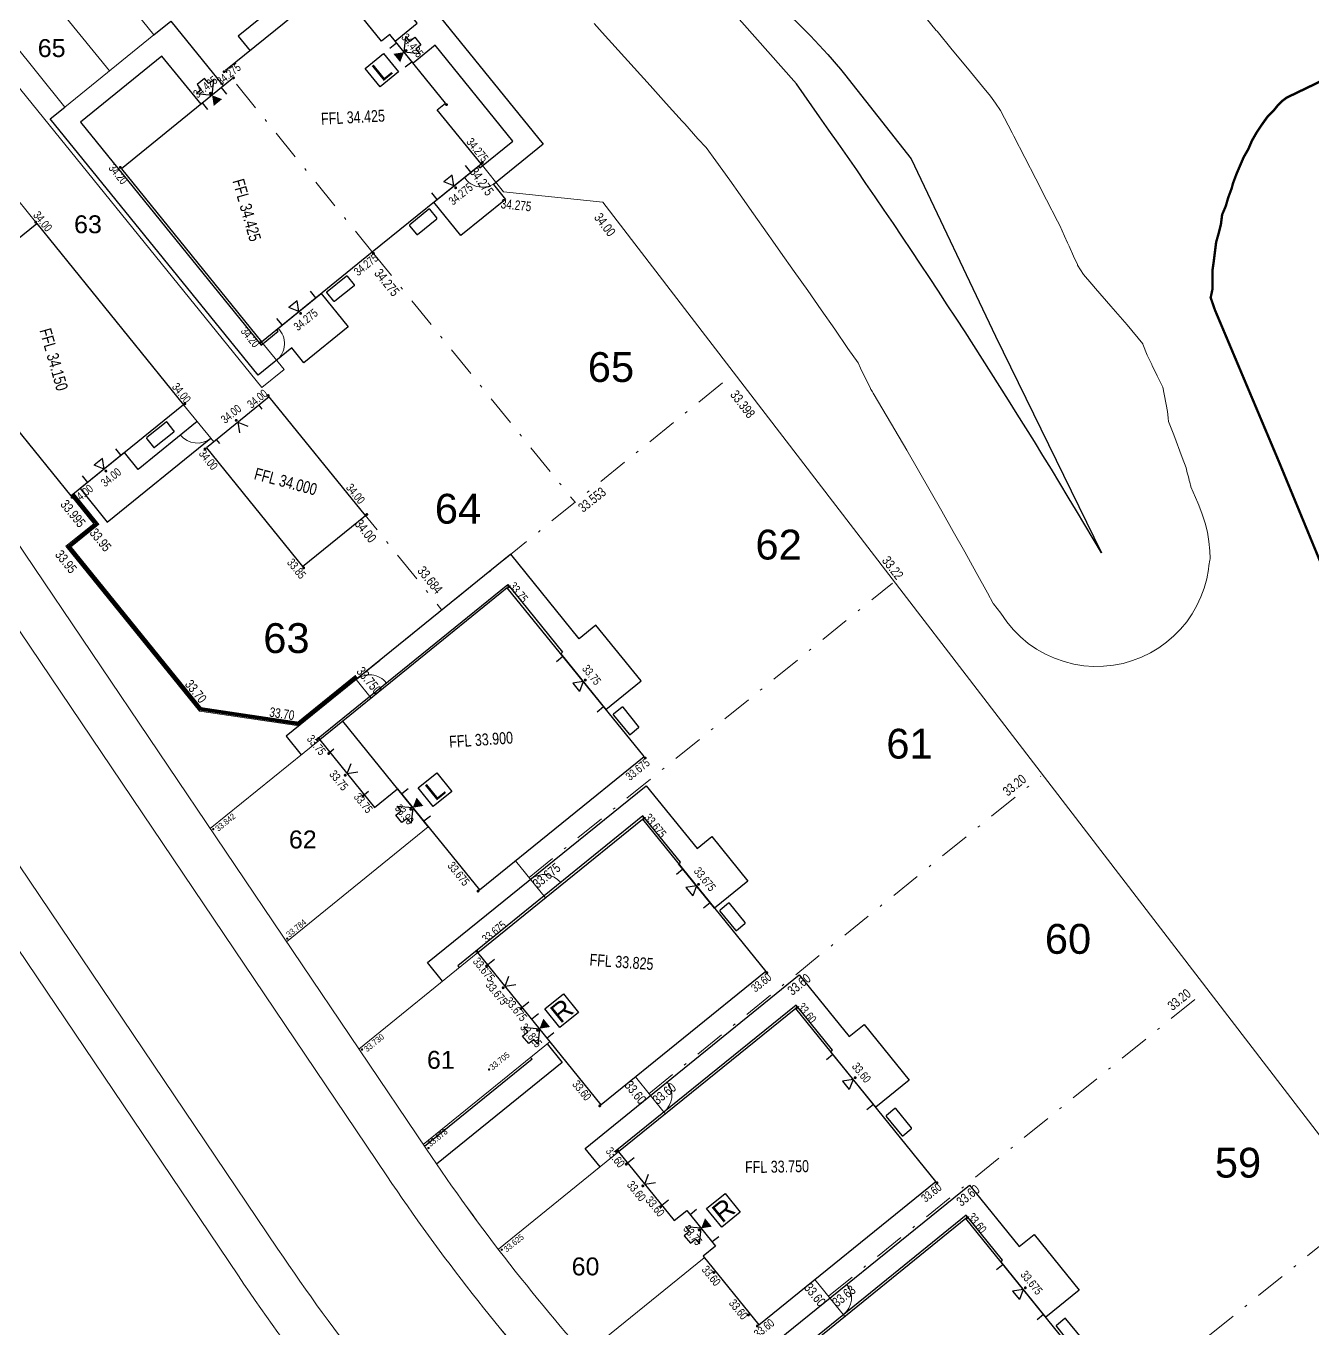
# Model space of a CAD drawing. Header units: metres. Extents: x 337936 to 338610, y 373199 to 374026.
# Drawn here: x 338060.1 to 338114.1, y 373616.4 to 373671 of the extents above; entities that cross this region are included whole.
import ezdxf

# ---------------------------------------------------------------- set-up
doc = ezdxf.new("R2010")
doc.units = ezdxf.units.M
doc.linetypes.add('DASHDOT', pattern=[25.4, 12.7, -6.35, 0, -6.35])
doc.linetypes.add('DASHED', pattern=[0.75, 0.5, -0.25])
for name, color, linetype in [('A-WH_HT-Access-Main', 252, 'Continuous'), ('A-WH_HT-Services-ASHP', 252, 'Continuous'), ('A-WH_HT-Wall-Party Wall Line', 252, 'Continuous'), ('A-WH_HT-Wall-Structure', 252, 'Continuous'), ('DGL-Paths', 252, 'Continuous'), ('EARTHWORKS', 252, 'Continuous'), ('EXTERNAL_WORKS_BACK_OF_FOOTWAY_LEVELS', 7, 'Continuous'), ('HOUSE_EXTERNAL_LEVELS', 7, 'Continuous'), ('HOUSE_SLAB_LEVEL', 7, 'Continuous'), ('PLOT_BOUNDARY_ANNOTATION', 7, 'Continuous')]:
    doc.layers.add(name, color=color, linetype=linetype)
doc.layers.add('A-WH_HT-Wall-Door Openings', color=252, linetype='Continuous', plot=False)
for name, color, linetype, lineweight in [('Basin Adoption Boundary', 252, 'Continuous', 0), ('DGL_BT Gates', 252, 'Continuous', 9), ('DGL_BT Rear Fencing', 252, 'DASHDOT', 9), ('DGL_BT-Screen Fence', 252, 'FENCELINE2', 9), ('DGL_BT-Screen Pier Wall + Panels', 252, 'DASHED', 9), ('DGL_DRIVE', 252, 'Continuous', 9), ('DGL_Footpath', 252, 'Continuous', 9), ('DGL_Plot Parking', 252, 'Continuous', 9), ('DGL_PlotNo', 252, 'Continuous', 9), ('DGL_ROAD_KERBLINE', 252, 'Continuous', 9), ('POND', 252, 'Continuous', 9), ('REM_PM_G01210_Inland_Water_Line', 252, 'Continuous', 9)]:
    doc.layers.add(name, color=color, linetype=linetype, lineweight=lineweight)
doc.layers.add('HOUSE_DOORS', color=3, linetype='Continuous', true_color=0x00ff00)
doc.styles.add('AnnotativeArial', font='arial.ttf', dxfattribs={"height": 2})
doc.styles.add('ESTROAD', font='arial.ttf', dxfattribs={"width": 0.75})
doc.styles.get("Standard").update_dxf_attribs({"font": 'arial.ttf'})
doc.linetypes.add('FENCELINE2', pattern='A,6.35,-2.54,[132,ltypeshp.shx,S=2.54,R=0,X=-2.54,Y=0],-2.54,25.4', length=36.83)

msp = doc.modelspace()

# ---------------------------------------------------------------- hatches: boundary and pattern name
at = {"layer": 'EXTERNAL_WORKS_BACK_OF_FOOTWAY_LEVELS'}
h = msp.add_hatch(color=256, dxfattribs=at)
edge = h.paths.add_edge_path(flags=17)
edge.add_ellipse((338067.975, 373637.354), major_axis=(0.0354, 0.0354), ratio=1, start_angle=45, end_angle=225, ccw=False)
edge.add_ellipse((338067.975, 373637.354), major_axis=(0.0354, 0.0354), ratio=1, start_angle=225, end_angle=405, ccw=False)
h = msp.add_hatch(color=256, dxfattribs=at)
edge = h.paths.add_edge_path(flags=17)
edge.add_ellipse((338071.073, 373632.762), major_axis=(0.0354, 0.0354), ratio=1, start_angle=45, end_angle=225, ccw=False)
edge.add_ellipse((338071.073, 373632.762), major_axis=(0.0354, 0.0354), ratio=1, start_angle=225, end_angle=405, ccw=False)
h = msp.add_hatch(color=256, dxfattribs=at)
edge = h.paths.add_edge_path(flags=17)
edge.add_ellipse((338074.207, 373628.115), major_axis=(0.0354, 0.0354), ratio=1, start_angle=45, end_angle=225, ccw=False)
edge.add_ellipse((338074.207, 373628.115), major_axis=(0.0354, 0.0354), ratio=1, start_angle=225, end_angle=405, ccw=False)
h = msp.add_hatch(color=256, dxfattribs=at)
edge = h.paths.add_edge_path(flags=17)
edge.add_ellipse((338079.531, 373627.278), major_axis=(0.0354, 0.0354), ratio=1, start_angle=45, end_angle=225, ccw=False)
edge.add_ellipse((338079.531, 373627.278), major_axis=(0.0354, 0.0354), ratio=1, start_angle=225, end_angle=405, ccw=False)
h = msp.add_hatch(color=256, dxfattribs=at)
edge = h.paths.add_edge_path(flags=17)
edge.add_ellipse((338076.992, 373623.987), major_axis=(0.0354, 0.0354), ratio=1, start_angle=45, end_angle=225, ccw=False)
edge.add_ellipse((338076.992, 373623.987), major_axis=(0.0354, 0.0354), ratio=1, start_angle=225, end_angle=405, ccw=False)
h = msp.add_hatch(color=256, dxfattribs=at)
edge = h.paths.add_edge_path(flags=17)
edge.add_ellipse((338080.061, 373619.727), major_axis=(0.0354, 0.0354), ratio=1, start_angle=45, end_angle=225, ccw=False)
edge.add_ellipse((338080.061, 373619.727), major_axis=(0.0354, 0.0354), ratio=1, start_angle=225, end_angle=405, ccw=False)
at = {"layer": 'HOUSE_DOORS'}
for points in [[(338075.97, 373669.907), (338075.808, 373669.486), (338075.525, 373669.836)], [(338067.924, 373668.1), (338068.344, 373667.939), (338067.995, 373667.655)], [(338076.333, 373638.25), (338076.495, 373638.67), (338076.778, 373638.321)], [(338081.645, 373628.989), (338081.806, 373629.409), (338082.089, 373629.059)], [(338088.42, 373620.623), (338088.581, 373621.043), (338088.864, 373620.694)]]:
    msp.add_hatch(color=256, dxfattribs=at).paths.add_polyline_path(points, flags=17)
at = {"layer": 'HOUSE_EXTERNAL_LEVELS'}
h = msp.add_hatch(color=256, dxfattribs=at)
edge = h.paths.add_edge_path(flags=17)
edge.add_ellipse((338076.054, 373669.975), major_axis=(0.0448, 0.0448), ratio=1, start_angle=84.0103, end_angle=264.0103, ccw=False)
edge.add_ellipse((338076.054, 373669.975), major_axis=(0.0448, 0.0448), ratio=1, start_angle=264.0103, end_angle=444.0103, ccw=False)
h = msp.add_hatch(color=256, dxfattribs=at)
edge = h.paths.add_edge_path(flags=17)
edge.add_ellipse((338068.428, 373669.088), major_axis=(-0.0448, 0.0448), ratio=1, start_angle=-95.9897, end_angle=84.0103, ccw=False)
edge.add_ellipse((338068.428, 373669.088), major_axis=(-0.0448, 0.0448), ratio=1, start_angle=84.0103, end_angle=264.0103, ccw=False)
h = msp.add_hatch(color=256, dxfattribs=at)
edge = h.paths.add_edge_path(flags=17)
edge.add_ellipse((338068.825, 373668.83), major_axis=(0.0448, 0.0448), ratio=1, start_angle=84.0103, end_angle=264.0103, ccw=False)
edge.add_ellipse((338068.825, 373668.83), major_axis=(0.0448, 0.0448), ratio=1, start_angle=264.0103, end_angle=444.0103, ccw=False)
h = msp.add_hatch(color=256, dxfattribs=at)
edge = h.paths.add_edge_path(flags=17)
edge.add_ellipse((338067.856, 373668.184), major_axis=(-0.0448, 0.0448), ratio=1, start_angle=84.0103, end_angle=264.0103, ccw=False)
edge.add_ellipse((338067.856, 373668.184), major_axis=(-0.0448, 0.0448), ratio=1, start_angle=-95.9897, end_angle=84.0103, ccw=False)
h = msp.add_hatch(color=256, dxfattribs=at)
edge = h.paths.add_edge_path(flags=17)
edge.add_ellipse((338077.749, 373667.71), major_axis=(-0.0448, 0.0448), ratio=1, start_angle=-45, end_angle=135, ccw=False)
edge.add_ellipse((338077.749, 373667.71), major_axis=(-0.0448, 0.0448), ratio=1, start_angle=135, end_angle=315, ccw=False)
h = msp.add_hatch(color=256, dxfattribs=at)
edge = h.paths.add_edge_path(flags=17)
edge.add_ellipse((338064.079, 373665.08), major_axis=(-0.0448, 0.0448), ratio=1, start_angle=84.0103, end_angle=264.0103, ccw=False)
edge.add_ellipse((338064.079, 373665.08), major_axis=(-0.0448, 0.0448), ratio=1, start_angle=-95.9897, end_angle=84.0103, ccw=False)
h = msp.add_hatch(color=256, dxfattribs=at)
edge = h.paths.add_edge_path(flags=17)
edge.add_ellipse((338079.252, 373665.272), major_axis=(-0.0448, 0.0448), ratio=1, start_angle=84.0103, end_angle=264.0103, ccw=False)
edge.add_ellipse((338079.252, 373665.272), major_axis=(-0.0448, 0.0448), ratio=1, start_angle=-95.9897, end_angle=84.0103, ccw=False)
h = msp.add_hatch(color=256, dxfattribs=at)
edge = h.paths.add_edge_path(flags=17)
edge.add_ellipse((338078.131, 373664.224), major_axis=(-0.0448, 0.0448), ratio=1, start_angle=-95.9897, end_angle=84.0103, ccw=False)
edge.add_ellipse((338078.131, 373664.224), major_axis=(-0.0448, 0.0448), ratio=1, start_angle=84.0103, end_angle=264.0103, ccw=False)
h = msp.add_hatch(color=256, dxfattribs=at)
edge = h.paths.add_edge_path(flags=17)
edge.add_ellipse((338060.532, 373662.786), major_axis=(0.0448, 0.0448), ratio=1, start_angle=173.9563, end_angle=353.9563, ccw=False)
edge.add_ellipse((338060.532, 373662.786), major_axis=(0.0448, 0.0448), ratio=1, start_angle=-6.0437, end_angle=173.9563, ccw=False)
h = msp.add_hatch(color=256, dxfattribs=at)
edge = h.paths.add_edge_path(flags=17)
edge.add_ellipse((338074.686, 373661.479), major_axis=(0.0448, 0.0448), ratio=1, start_angle=264.0103, end_angle=444.0103, ccw=False)
edge.add_ellipse((338074.686, 373661.479), major_axis=(0.0448, 0.0448), ratio=1, start_angle=84.0103, end_angle=264.0103, ccw=False)
h = msp.add_hatch(color=256, dxfattribs=at)
edge = h.paths.add_edge_path(flags=17)
edge.add_ellipse((338074.686, 373661.479), major_axis=(-0.0448, 0.0448), ratio=1, start_angle=-95.9897, end_angle=84.0103, ccw=False)
edge.add_ellipse((338074.686, 373661.479), major_axis=(-0.0448, 0.0448), ratio=1, start_angle=84.0103, end_angle=264.0103, ccw=False)
h = msp.add_hatch(color=256, dxfattribs=at)
edge = h.paths.add_edge_path(flags=17)
edge.add_ellipse((338071.635, 373658.962), major_axis=(-0.0448, 0.0448), ratio=1, start_angle=-95.9897, end_angle=84.0103, ccw=False)
edge.add_ellipse((338071.635, 373658.962), major_axis=(-0.0448, 0.0448), ratio=1, start_angle=84.0103, end_angle=264.0103, ccw=False)
h = msp.add_hatch(color=256, dxfattribs=at)
edge = h.paths.add_edge_path(flags=17)
edge.add_ellipse((338069.94, 373657.729), major_axis=(-0.0448, 0.0448), ratio=1, start_angle=84.0103, end_angle=264.0103, ccw=False)
edge.add_ellipse((338069.94, 373657.729), major_axis=(-0.0448, 0.0448), ratio=1, start_angle=-95.9897, end_angle=84.0103, ccw=False)
h = msp.add_hatch(color=256, dxfattribs=at)
edge = h.paths.add_edge_path(flags=17)
edge.add_ellipse((338066.783, 373655.171), major_axis=(0.0448, 0.0448), ratio=1, start_angle=173.9563, end_angle=353.9563, ccw=False)
edge.add_ellipse((338066.783, 373655.171), major_axis=(0.0448, 0.0448), ratio=1, start_angle=-6.0437, end_angle=173.9563, ccw=False)
h = msp.add_hatch(color=256, dxfattribs=at)
edge = h.paths.add_edge_path(flags=17)
edge.add_ellipse((338070.277, 373655.522), major_axis=(0.0448, 0.0448), ratio=1, start_angle=264.0103, end_angle=444.0103, ccw=False)
edge.add_ellipse((338070.277, 373655.522), major_axis=(0.0448, 0.0448), ratio=1, start_angle=84.0103, end_angle=264.0103, ccw=False)
h = msp.add_hatch(color=256, dxfattribs=at)
edge = h.paths.add_edge_path(flags=17)
edge.add_ellipse((338068.936, 373654.481), major_axis=(-0.0448, 0.0448), ratio=1, start_angle=84.0103, end_angle=264.0103, ccw=False)
edge.add_ellipse((338068.936, 373654.481), major_axis=(-0.0448, 0.0448), ratio=1, start_angle=-95.9897, end_angle=84.0103, ccw=False)
h = msp.add_hatch(color=256, dxfattribs=at)
edge = h.paths.add_edge_path(flags=17)
edge.add_ellipse((338067.628, 373653.282), major_axis=(-0.0448, 0.0448), ratio=1, start_angle=-95.9897, end_angle=84.0103, ccw=False)
edge.add_ellipse((338067.628, 373653.282), major_axis=(-0.0448, 0.0448), ratio=1, start_angle=84.0103, end_angle=264.0103, ccw=False)
h = msp.add_hatch(color=256, dxfattribs=at)
edge = h.paths.add_edge_path(flags=17)
edge.add_ellipse((338063.474, 373652.356), major_axis=(0.0448, 0.0448), ratio=1, start_angle=-6.0437, end_angle=173.9563, ccw=False)
edge.add_ellipse((338063.474, 373652.356), major_axis=(0.0448, 0.0448), ratio=1, start_angle=173.9563, end_angle=353.9563, ccw=False)
h = msp.add_hatch(color=256, dxfattribs=at)
edge = h.paths.add_edge_path(flags=17)
edge.add_ellipse((338062.056, 373651.255), major_axis=(-0.0448, 0.0448), ratio=1, start_angle=-6.0437, end_angle=173.9563, ccw=False)
edge.add_ellipse((338062.056, 373651.255), major_axis=(-0.0448, 0.0448), ratio=1, start_angle=173.9563, end_angle=353.9563, ccw=False)
h = msp.add_hatch(color=256, dxfattribs=at)
edge = h.paths.add_edge_path(flags=17)
edge.add_ellipse((338074.41, 373650.537), major_axis=(-0.0448, 0.0448), ratio=1, start_angle=84.0103, end_angle=264.0103, ccw=False)
edge.add_ellipse((338074.41, 373650.537), major_axis=(-0.0448, 0.0448), ratio=1, start_angle=-95.9897, end_angle=84.0103, ccw=False)
h = msp.add_hatch(color=256, dxfattribs=at)
edge = h.paths.add_edge_path(flags=17)
edge.add_ellipse((338071.762, 373648.296), major_axis=(-0.0448, 0.0448), ratio=1, start_angle=-95.9897, end_angle=84.0103, ccw=False)
edge.add_ellipse((338071.762, 373648.296), major_axis=(-0.0448, 0.0448), ratio=1, start_angle=84.0103, end_angle=264.0103, ccw=False)
h = msp.add_hatch(color=256, dxfattribs=at)
edge = h.paths.add_edge_path(flags=17)
edge.add_ellipse((338080.354, 373647.508), major_axis=(0.0448, 0.0448), ratio=1, start_angle=-6, end_angle=174, ccw=False)
edge.add_ellipse((338080.354, 373647.508), major_axis=(0.0448, 0.0448), ratio=1, start_angle=174, end_angle=354, ccw=False)
h = msp.add_hatch(color=256, dxfattribs=at)
edge = h.paths.add_edge_path(flags=17)
edge.add_ellipse((338083.564, 373643.599), major_axis=(-0.0448, 0.0448), ratio=1, start_angle=-6, end_angle=174, ccw=False)
edge.add_ellipse((338083.564, 373643.599), major_axis=(-0.0448, 0.0448), ratio=1, start_angle=174, end_angle=354, ccw=False)
h = msp.add_hatch(color=256, dxfattribs=at)
edge = h.paths.add_edge_path(flags=17)
edge.add_ellipse((338072.39, 373641.153), major_axis=(0.0448, 0.0448), ratio=1, start_angle=174, end_angle=354, ccw=False)
edge.add_ellipse((338072.39, 373641.153), major_axis=(0.0448, 0.0448), ratio=1, start_angle=-6, end_angle=174, ccw=False)
h = msp.add_hatch(color=256, dxfattribs=at)
edge = h.paths.add_edge_path(flags=17)
edge.add_ellipse((338072.809, 373640.52), major_axis=(0.0448, 0.0448), ratio=1, start_angle=174, end_angle=354, ccw=False)
edge.add_ellipse((338072.809, 373640.52), major_axis=(0.0448, 0.0448), ratio=1, start_angle=-6, end_angle=174, ccw=False)
h = msp.add_hatch(color=256, dxfattribs=at)
edge = h.paths.add_edge_path(flags=17)
edge.add_ellipse((338086.072, 373640.331), major_axis=(-0.0448, 0.0448), ratio=1, start_angle=174, end_angle=354, ccw=False)
edge.add_ellipse((338086.072, 373640.331), major_axis=(-0.0448, 0.0448), ratio=1, start_angle=-6, end_angle=174, ccw=False)
h = msp.add_hatch(color=256, dxfattribs=at)
edge = h.paths.add_edge_path(flags=17)
edge.add_ellipse((338073.502, 373639.608), major_axis=(-0.0448, 0.0448), ratio=1, start_angle=174, end_angle=354, ccw=False)
edge.add_ellipse((338073.502, 373639.608), major_axis=(-0.0448, 0.0448), ratio=1, start_angle=-6, end_angle=174, ccw=False)
h = msp.add_hatch(color=256, dxfattribs=at)
edge = h.paths.add_edge_path(flags=17)
edge.add_ellipse((338074.25, 373638.74), major_axis=(0.0448, 0.0448), ratio=1, start_angle=174, end_angle=354, ccw=False)
edge.add_ellipse((338074.25, 373638.74), major_axis=(0.0448, 0.0448), ratio=1, start_angle=-6, end_angle=174, ccw=False)
h = msp.add_hatch(color=256, dxfattribs=at)
edge = h.paths.add_edge_path(flags=17)
edge.add_ellipse((338076.249, 373638.182), major_axis=(-0.0448, 0.0448), ratio=1, start_angle=174, end_angle=354, ccw=False)
edge.add_ellipse((338076.249, 373638.182), major_axis=(-0.0448, 0.0448), ratio=1, start_angle=-6, end_angle=174, ccw=False)
h = msp.add_hatch(color=256, dxfattribs=at)
edge = h.paths.add_edge_path(flags=17)
edge.add_ellipse((338086.02, 373637.81), major_axis=(0.0448, 0.0448), ratio=1, start_angle=-6, end_angle=174, ccw=False)
edge.add_ellipse((338086.02, 373637.81), major_axis=(0.0448, 0.0448), ratio=1, start_angle=174, end_angle=354, ccw=False)
h = msp.add_hatch(color=256, dxfattribs=at)
edge = h.paths.add_edge_path(flags=17)
edge.add_ellipse((338088.31, 373635.038), major_axis=(-0.0448, 0.0448), ratio=1, start_angle=-6, end_angle=174, ccw=False)
edge.add_ellipse((338088.31, 373635.038), major_axis=(-0.0448, 0.0448), ratio=1, start_angle=174, end_angle=354, ccw=False)
h = msp.add_hatch(color=256, dxfattribs=at)
edge = h.paths.add_edge_path(flags=17)
edge.add_ellipse((338079.07, 373634.755), major_axis=(0.0448, 0.0448), ratio=1, start_angle=174, end_angle=354, ccw=False)
edge.add_ellipse((338079.07, 373634.755), major_axis=(0.0448, 0.0448), ratio=1, start_angle=-6, end_angle=174, ccw=False)
h = msp.add_hatch(color=256, dxfattribs=at)
edge = h.paths.add_edge_path(flags=17)
edge.add_ellipse((338079.018, 373632.233), major_axis=(-0.0448, 0.0448), ratio=1, start_angle=-6, end_angle=174, ccw=False)
edge.add_ellipse((338079.018, 373632.233), major_axis=(-0.0448, 0.0448), ratio=1, start_angle=174, end_angle=354, ccw=False)
h = msp.add_hatch(color=256, dxfattribs=at)
edge = h.paths.add_edge_path(flags=17)
edge.add_ellipse((338079.425, 373631.613), major_axis=(0.0448, 0.0448), ratio=1, start_angle=174, end_angle=354, ccw=False)
edge.add_ellipse((338079.425, 373631.613), major_axis=(0.0448, 0.0448), ratio=1, start_angle=-6, end_angle=174, ccw=False)
h = msp.add_hatch(color=256, dxfattribs=at)
edge = h.paths.add_edge_path(flags=17)
edge.add_ellipse((338091.171, 373631.332), major_axis=(-0.0448, 0.0448), ratio=1, start_angle=174, end_angle=354, ccw=False)
edge.add_ellipse((338091.171, 373631.332), major_axis=(-0.0448, 0.0448), ratio=1, start_angle=-6, end_angle=174, ccw=False)
h = msp.add_hatch(color=256, dxfattribs=at)
edge = h.paths.add_edge_path(flags=17)
edge.add_ellipse((338080.119, 373630.702), major_axis=(-0.0448, 0.0448), ratio=1, start_angle=174, end_angle=354, ccw=False)
edge.add_ellipse((338080.119, 373630.702), major_axis=(-0.0448, 0.0448), ratio=1, start_angle=-6, end_angle=174, ccw=False)
h = msp.add_hatch(color=256, dxfattribs=at)
edge = h.paths.add_edge_path(flags=17)
edge.add_ellipse((338080.866, 373629.834), major_axis=(0.0448, 0.0448), ratio=1, start_angle=174, end_angle=354, ccw=False)
edge.add_ellipse((338080.866, 373629.834), major_axis=(0.0448, 0.0448), ratio=1, start_angle=-6, end_angle=174, ccw=False)
h = msp.add_hatch(color=256, dxfattribs=at)
edge = h.paths.add_edge_path(flags=17)
edge.add_ellipse((338092.441, 373629.881), major_axis=(0.0448, 0.0448), ratio=1, start_angle=-6, end_angle=174, ccw=False)
edge.add_ellipse((338092.441, 373629.881), major_axis=(0.0448, 0.0448), ratio=1, start_angle=174, end_angle=354, ccw=False)
h = msp.add_hatch(color=256, dxfattribs=at)
edge = h.paths.add_edge_path(flags=17)
edge.add_ellipse((338081.561, 373628.921), major_axis=(-0.0448, 0.0448), ratio=1, start_angle=174, end_angle=354, ccw=False)
edge.add_ellipse((338081.561, 373628.921), major_axis=(-0.0448, 0.0448), ratio=1, start_angle=-6, end_angle=174, ccw=False)
h = msp.add_hatch(color=256, dxfattribs=at)
edge = h.paths.add_edge_path(flags=17)
edge.add_ellipse((338094.872, 373626.934), major_axis=(-0.0448, 0.0448), ratio=1, start_angle=-6, end_angle=174, ccw=False)
edge.add_ellipse((338094.872, 373626.934), major_axis=(-0.0448, 0.0448), ratio=1, start_angle=174, end_angle=354, ccw=False)
h = msp.add_hatch(color=256, dxfattribs=at)
edge = h.paths.add_edge_path(flags=17)
edge.add_ellipse((338084.169, 373625.756), major_axis=(0.0448, 0.0448), ratio=1, start_angle=174, end_angle=354, ccw=False)
edge.add_ellipse((338084.169, 373625.756), major_axis=(0.0448, 0.0448), ratio=1, start_angle=-6, end_angle=174, ccw=False)
h = msp.add_hatch(color=256, dxfattribs=at)
edge = h.paths.add_edge_path(flags=17)
edge.add_ellipse((338084.914, 373623.88), major_axis=(0.0448, 0.0448), ratio=1, start_angle=174, end_angle=354, ccw=False)
edge.add_ellipse((338084.914, 373623.88), major_axis=(0.0448, 0.0448), ratio=1, start_angle=-6, end_angle=174, ccw=False)
h = msp.add_hatch(color=256, dxfattribs=at)
edge = h.paths.add_edge_path(flags=17)
edge.add_ellipse((338085.28, 373623.312), major_axis=(0.0448, 0.0448), ratio=1, start_angle=174, end_angle=354, ccw=False)
edge.add_ellipse((338085.28, 373623.312), major_axis=(0.0448, 0.0448), ratio=1, start_angle=-6, end_angle=174, ccw=False)
h = msp.add_hatch(color=256, dxfattribs=at)
edge = h.paths.add_edge_path(flags=17)
edge.add_ellipse((338085.973, 373622.4), major_axis=(-0.0448, 0.0448), ratio=1, start_angle=174, end_angle=354, ccw=False)
edge.add_ellipse((338085.973, 373622.4), major_axis=(-0.0448, 0.0448), ratio=1, start_angle=-6, end_angle=174, ccw=False)
h = msp.add_hatch(color=256, dxfattribs=at)
edge = h.paths.add_edge_path(flags=17)
edge.add_ellipse((338098.3, 373622.529), major_axis=(-0.0448, 0.0448), ratio=1, start_angle=174, end_angle=354, ccw=False)
edge.add_ellipse((338098.3, 373622.529), major_axis=(-0.0448, 0.0448), ratio=1, start_angle=-6, end_angle=174, ccw=False)
h = msp.add_hatch(color=256, dxfattribs=at)
edge = h.paths.add_edge_path(flags=17)
edge.add_ellipse((338086.721, 373621.532), major_axis=(0.0448, 0.0448), ratio=1, start_angle=174, end_angle=354, ccw=False)
edge.add_ellipse((338086.721, 373621.532), major_axis=(0.0448, 0.0448), ratio=1, start_angle=-6, end_angle=174, ccw=False)
h = msp.add_hatch(color=256, dxfattribs=at)
edge = h.paths.add_edge_path(flags=17)
edge.add_ellipse((338099.57, 373621.078), major_axis=(0.0448, 0.0448), ratio=1, start_angle=-6, end_angle=174, ccw=False)
edge.add_ellipse((338099.57, 373621.078), major_axis=(0.0448, 0.0448), ratio=1, start_angle=174, end_angle=354, ccw=False)
h = msp.add_hatch(color=256, dxfattribs=at)
edge = h.paths.add_edge_path(flags=17)
edge.add_ellipse((338088.336, 373620.555), major_axis=(-0.0448, 0.0448), ratio=1, start_angle=174, end_angle=354, ccw=False)
edge.add_ellipse((338088.336, 373620.555), major_axis=(-0.0448, 0.0448), ratio=1, start_angle=-6, end_angle=174, ccw=False)
h = msp.add_hatch(color=256, dxfattribs=at)
edge = h.paths.add_edge_path(flags=17)
edge.add_ellipse((338088.955, 373618.773), major_axis=(0.0448, 0.0448), ratio=1, start_angle=174, end_angle=354, ccw=False)
edge.add_ellipse((338088.955, 373618.773), major_axis=(0.0448, 0.0448), ratio=1, start_angle=-6, end_angle=174, ccw=False)
h = msp.add_hatch(color=256, dxfattribs=at)
edge = h.paths.add_edge_path(flags=17)
edge.add_ellipse((338102.001, 373618.131), major_axis=(-0.0448, 0.0448), ratio=1, start_angle=-6, end_angle=174, ccw=False)
edge.add_ellipse((338102.001, 373618.131), major_axis=(-0.0448, 0.0448), ratio=1, start_angle=174, end_angle=354, ccw=False)
h = msp.add_hatch(color=256, dxfattribs=at)
edge = h.paths.add_edge_path(flags=17)
edge.add_ellipse((338090.397, 373616.993), major_axis=(0.0448, 0.0448), ratio=1, start_angle=174, end_angle=354, ccw=False)
edge.add_ellipse((338090.397, 373616.993), major_axis=(0.0448, 0.0448), ratio=1, start_angle=-6, end_angle=174, ccw=False)
h = msp.add_hatch(color=256, dxfattribs=at)
edge = h.paths.add_edge_path(flags=17)
edge.add_ellipse((338090.773, 373616.528), major_axis=(-0.0448, 0.0448), ratio=1, start_angle=174, end_angle=354, ccw=False)
edge.add_ellipse((338090.773, 373616.528), major_axis=(-0.0448, 0.0448), ratio=1, start_angle=-6, end_angle=174, ccw=False)

# ---------------------------------------------------------------- linework, layer by layer
at = {"layer": 'A-WH_HT-Access-Main'}
for points in [[(338075.97, 373669.906), (338076.038, 373670.56), (338076.202, 373670.358), (338076.42, 373670.534), (338076.678, 373670.216), (338076.46, 373670.04), (338076.624, 373669.838), (338075.97, 373669.906)], [(338067.924, 373668.1), (338067.993, 373668.754), (338067.791, 373668.59), (338067.614, 373668.808), (338067.296, 373668.55), (338067.472, 373668.332), (338067.27, 373668.169), (338067.924, 373668.1)], [(338076.333, 373638.25), (338076.265, 373637.596), (338076.101, 373637.799), (338075.883, 373637.622), (338075.626, 373637.941), (338075.843, 373638.117), (338075.679, 373638.319), (338076.333, 373638.25)], [(338081.645, 373628.989), (338081.576, 373628.335), (338081.412, 373628.537), (338081.195, 373628.361), (338080.937, 373628.679), (338081.155, 373628.856), (338080.991, 373629.058), (338081.645, 373628.989)]]:
    msp.add_lwpolyline(points, dxfattribs=at)
at = {"layer": 'A-WH_HT-Access-Main', "elevation": 0}
msp.add_lwpolyline([(338088.42, 373620.623), (338087.766, 373620.692), (338087.929, 373620.489), (338087.712, 373620.313), (338087.969, 373619.995), (338088.187, 373620.171), (338088.351, 373619.969), (338088.42, 373620.623)], dxfattribs=at)
at = {"layer": 'A-WH_HT-Services-ASHP', "elevation": 0}
for points in [[(338077.052, 373663.323, 0.414214), (338077.01, 373663.328), (338076.206, 373662.676, 0.414214), (338076.202, 373662.634), (338076.49, 373662.278, 0.414214), (338076.532, 373662.274), (338077.336, 373662.925, 0.414214), (338077.341, 373662.967)], [(338096.179, 373625.354, 0.414214), (338096.175, 373625.312), (338096.826, 373624.508, 0.414214), (338096.869, 373624.503), (338097.224, 373624.791, 0.414214), (338097.229, 373624.834), (338096.578, 373625.638, 0.414214), (338096.535, 373625.642)], [(338103.308, 373616.551, 0.414214), (338103.304, 373616.509), (338103.955, 373615.705, 0.414214), (338103.997, 373615.7), (338104.353, 373615.988, 0.414214), (338104.358, 373616.031), (338103.706, 373616.835, 0.414214), (338103.664, 373616.839)]]:
    msp.add_lwpolyline(points, format="xyb", close=True, dxfattribs=at)
at = {"layer": 'A-WH_HT-Services-ASHP'}
for points in [[(338072.74, 373659.83, -0.414214), (338072.744, 373659.872), (338073.549, 373660.523, -0.414214), (338073.591, 373660.519), (338073.879, 373660.163, -0.414214), (338073.875, 373660.121), (338073.07, 373659.469, -0.414214), (338073.028, 373659.474)], [(338066.038, 373654.401, 0.414214), (338065.996, 373654.405), (338065.192, 373653.754, 0.414214), (338065.187, 373653.711), (338065.475, 373653.356, 0.414214), (338065.518, 373653.351), (338066.322, 373654.003, 0.414214), (338066.326, 373654.045)], [(338084.749, 373642.171, 0.414214), (338084.744, 373642.129), (338085.396, 373641.325, 0.414214), (338085.438, 373641.32), (338085.794, 373641.609, 0.414214), (338085.798, 373641.651), (338085.147, 373642.455, 0.414214), (338085.105, 373642.46)], [(338089.211, 373633.96, 0.414214), (338089.207, 373633.917), (338089.858, 373633.113, 0.414214), (338089.9, 373633.109), (338090.256, 373633.397, 0.414214), (338090.26, 373633.439), (338089.609, 373634.243, 0.414214), (338089.567, 373634.248)]]:
    msp.add_lwpolyline(points, format="xyb", close=True, dxfattribs=at)
at = {"layer": 'A-WH_HT-Wall-Door Openings', "linetype": 'ByBlock'}
for p, q in [((338075.374, 373670.082), (338075.648, 373670.304)), ((338076.018, 373669.287), (338076.292, 373669.509)), ((338068.543, 373668.148), (338068.321, 373668.422)), ((338067.749, 373667.504), (338067.527, 373667.778)), ((338078.766, 373664.878), (338078.544, 373665.152)), ((338077.359, 373663.739), (338077.137, 373664.013)), ((338072.27, 373659.616), (338072.048, 373659.89)), ((338070.863, 373658.477), (338070.641, 373658.751)), ((338064.119, 373653.013), (338063.897, 373653.287)), ((338062.712, 373651.874), (338062.49, 373652.148)), ((338082.627, 373644.584), (338082.354, 373644.362)), ((338084.333, 373642.478), (338084.059, 373642.256)), ((338073.033, 373640.701), (338072.866, 373640.566)), ((338074.474, 373638.922), (338074.307, 373638.787)), ((338076.144, 373639.044), (338075.87, 373638.823)), ((338077.071, 373637.9), (338076.797, 373637.678)), ((338087.656, 373635.673), (338087.382, 373635.451)), ((338088.795, 373634.266), (338088.521, 373634.044)), ((338079.756, 373631.881), (338079.482, 373631.66)), ((338081.197, 373630.102), (338080.923, 373629.88)), ((338081.597, 373629.608), (338081.323, 373629.386)), ((338082.241, 373628.814), (338081.967, 373628.592)), ((338093.942, 373627.911), (338093.668, 373627.689)), ((338095.641, 373625.813), (338095.367, 373625.591)), ((338085.611, 373623.579), (338085.337, 373623.357)), ((338087.052, 373621.8), (338086.778, 373621.578)), ((338088.23, 373621.417), (338087.956, 373621.195)), ((338089.157, 373620.272), (338088.883, 373620.051)), ((338101.07, 373619.108), (338100.797, 373618.886)), ((338102.77, 373617.009), (338102.496, 373616.788))]:
    msp.add_line(p, q, dxfattribs=at)
at = {"layer": 'A-WH_HT-Wall-Party Wall Line', "linetype": 'DASHDOT', "lineweight": 15, "ltscale": 0.1}
for points in [[(338074.734, 373661.419), (338068.39, 373669.25)], [(338074.734, 373661.419), (338068.674, 373668.9)]]:
    msp.add_lwpolyline(points, dxfattribs=at)
at = {"layer": 'A-WH_HT-Wall-Structure', "lineweight": -3}
for p, q in [((338071.355, 373672.472), (338069.021, 373670.582)), ((338069.021, 373670.582), (338069.517, 373669.97))]:
    msp.add_line(p, q, dxfattribs=at)
at = {"layer": 'A-WH_HT-Wall-Structure'}
for p, q in [((338070.029, 373654.951), (338069.894, 373655.118)), ((338068.25, 373653.509), (338068.115, 373653.676))]:
    msp.add_line(p, q, dxfattribs=at)
at = {"layer": 'A-WH_HT-Wall-Structure', "lineweight": -3}
for points in [[(338074.64, 373661.536), (338079.195, 373665.226), (338077.36, 373667.492), (338077.702, 373667.768), (338075.371, 373670.645), (338075.029, 373670.368), (338073.04, 373672.824), (338068.485, 373669.134)], [(338068.768, 373668.784), (338064.126, 373665.023), (338069.997, 373657.775), (338074.64, 373661.536)]]:
    msp.add_lwpolyline(points, dxfattribs=at)
for points in [[(338062.021, 373651.313), (338055.866, 373658.911), (338060.578, 373662.729), (338066.733, 373655.131)], [(338084.226, 373625.802), (338079.064, 373632.176), (338085.963, 373637.763), (338091.125, 373631.389)]]:
    msp.add_lwpolyline(points, close=True, dxfattribs=at)
at = {"layer": 'A-WH_HT-Wall-Structure'}
for points in [[(338071.715, 373648.353), (338074.353, 373650.49), (338070.323, 373655.465), (338067.685, 373653.328)], [(338072.437, 373641.096), (338074.736, 373638.256), (338075.698, 373639.035), (338079.127, 373634.801), (338086.026, 373640.388), (338080.297, 373647.462)]]:
    msp.add_lwpolyline(points, close=True, dxfattribs=at)
msp.add_lwpolyline([(338077.002, 373637.424), (338073.398, 373641.875)], dxfattribs=at)
at = {"layer": 'A-WH_HT-Wall-Structure', "lineweight": -3, "elevation": 0}
for points in [[(338088.5, 373619.451), (338090.83, 373616.574), (338098.254, 373622.585), (338092.384, 373629.835), (338084.96, 373623.823), (338087.29, 373620.945), (338087.815, 373621.37), (338089.025, 373619.876)], [(338095.629, 373610.648), (338097.959, 373607.77), (338105.383, 373613.782), (338099.513, 373621.032), (338092.089, 373615.02), (338094.419, 373612.142), (338094.943, 373612.567), (338096.153, 373611.073)]]:
    msp.add_lwpolyline(points, close=True, dxfattribs=at)
at = {"layer": 'Basin Adoption Boundary', "flags": 128}
msp.add_lwpolyline([(338097.669, 373671.555), (338098.271, 373670.819), (338098.303, 373670.781), (338098.939, 373670.009), (338099.575, 373669.237), (338100.211, 373668.466), (338100.537, 373668.07), (338100.76, 373667.776), (338100.959, 373667.463), (338101.45, 373666.527), (338101.524, 373666.384), (338101.981, 373665.494), (338102.438, 373664.604), (338102.895, 373663.714), (338103.352, 373662.824), (338103.443, 373662.647), (338103.646, 373662.199), (338103.774, 373661.917), (338103.839, 373661.772), (338104.023, 373661.366), (338104.187, 373661.01), (338104.188, 373661.006), (338104.191, 373660.997), (338104.195, 373660.987), (338104.436, 373660.585), (338104.783, 373660.182), (338104.938, 373660.002), (338105.586, 373659.259), (338106.267, 373658.478), (338106.921, 373657.685), (338106.932, 373657.668), (338107.105, 373657.213), (338107.3, 373656.814), (338107.322, 373656.768), (338107.414, 373656.579), (338107.531, 373656.339), (338107.68, 373656.034), (338107.761, 373655.869), (338107.962, 373654.854), (338107.978, 373654.724), (338107.995, 373654.568), (338108.009, 373654.431), (338108.22, 373653.867), (338108.572, 373652.926), (338108.736, 373652.487), (338108.791, 373652.282), (338108.824, 373652.16), (338108.852, 373652.054), (338108.875, 373651.962), (338108.875, 373651.962), (338108.895, 373651.885), (338108.91, 373651.821), (338108.923, 373651.769), (338108.932, 373651.728), (338108.938, 373651.698), (338109.231, 373651.022), (338109.274, 373650.922), (338109.419, 373650.554), (338109.538, 373650.178), (338109.631, 373649.795), (338109.698, 373649.406), (338109.738, 373649.012), (338109.749, 373648.688), (338109.748, 373648.684), (338109.748, 373648.681), (338109.74, 373648.615), (338109.696, 373648.395), (338109.678, 373648.223), (338109.606, 373647.833), (338109.5, 373647.451), (338109.363, 373647.078), (338109.195, 373646.716), (338108.996, 373646.37), (338108.768, 373646.041), (338108.512, 373645.731), (338108.23, 373645.444), (338107.923, 373645.18), (338107.594, 373644.943), (338107.245, 373644.735), (338106.877, 373644.556), (338106.495, 373644.41), (338106.099, 373644.296), (338105.693, 373644.218), (338105.281, 373644.174), (338104.865, 373644.168), (338104.449, 373644.197), (338104.035, 373644.264), (338103.627, 373644.368), (338103.229, 373644.508), (338102.844, 373644.683), (338102.475, 373644.893), (338102.126, 373645.135), (338101.799, 373645.409), (338101.497, 373645.712), (338101.223, 373646.041), (338100.979, 373646.394), (338100.668, 373646.797), (338100.666, 373646.8), (338100.663, 373646.806), (338100.659, 373646.812), (338100.419, 373647.251), (338099.944, 373648.111), (338099.466, 373648.969), (338098.985, 373649.825), (338098.501, 373650.68), (338098.014, 373651.533), (338097.524, 373652.385), (338097.031, 373653.235), (338096.535, 373654.084), (338096.036, 373654.931), (338095.63, 373655.613), (338095.613, 373655.641), (338095.593, 373655.676), (338095.569, 373655.717), (338095.542, 373655.762), (338095.534, 373655.776), (338095.514, 373655.811), (338095.098, 373656.666), (338094.992, 373656.883), (338094.572, 373657.496), (338094.014, 373658.306), (338093.452, 373659.113), (338092.888, 373659.918), (338092.32, 373660.721), (338091.75, 373661.521), (338091.417, 373661.986), (338091.182, 373662.323), (338090.617, 373663.128), (338090.05, 373663.93), (338089.615, 373664.541), (338089.034, 373665.355), (338088.635, 373665.914), (338088.286, 373666.271), (338087.733, 373666.899), (338087.623, 373667.02), (338086.953, 373667.763), (338086.283, 373668.505), (338085.612, 373669.247), (338084.942, 373669.989), (338084.272, 373670.732), (338083.936, 373671.104)], dxfattribs=at)
at = {"layer": 'DGL-Paths'}
for points in [[(338069.687, 373680.999), (338081.798, 373666.048), (338079.712, 373664.358), (338080.215, 373663.736), (338078.35, 373662.225), (338077.217, 373663.624), (338079.082, 373665.135), (338079.145, 373665.057), (338080.532, 373666.181), (338077.28, 373670.195), (338076.347, 373669.44), (338075.592, 373670.373), (338076.525, 373671.128), (338072.671, 373675.885)], [(338065.488, 373670.631), (338066.193, 373671.201), (338068.397, 373668.479)], [(338067.464, 373667.724), (338065.826, 373669.746), (338062.407, 373666.977), (338069.983, 373657.633), (338070.697, 373658.212), (338070.634, 373658.29), (338072.498, 373659.801), (338073.632, 373658.403), (338071.767, 373656.891), (338071.264, 373657.513), (338069.851, 373656.367), (338061.141, 373667.109), (338061.758, 373667.609)], [(338072.359, 373641.033), (338072.296, 373641.111), (338080.312, 373647.602), (338082.614, 373644.76), (338082.536, 373644.697), (338084.424, 373642.365), (338085.9, 373643.561), (338084.012, 373645.892), (338083.313, 373645.326), (338080.445, 373648.868), (338071.03, 373641.244), (338071.659, 373640.467)], [(338077.587, 373630.981), (338076.958, 373631.758), (338086.111, 373639.17), (338088.248, 373636.532), (338088.869, 373637.035), (338090.38, 373635.17), (338088.981, 373634.037), (338087.471, 373635.902), (338087.548, 373635.965), (338085.978, 373637.904), (338078.224, 373631.625), (338078.287, 373631.547)], [(338084.183, 373623.194), (338083.554, 373623.971), (338092.532, 373631.241), (338094.621, 373628.661), (338095.243, 373629.164), (338097.131, 373626.833), (338095.732, 373625.7), (338093.844, 373628.032), (338093.922, 373628.095), (338092.399, 373629.975), (338084.82, 373623.838), (338084.883, 373623.76)], [(338081.968, 373628.352), (338082.597, 373627.575), (338077.331, 373623.31)], [(338081.269, 373627.785), (338081.331, 373627.708), (338076.824, 373624.057)], [(338091.312, 373614.391), (338090.682, 373615.168), (338099.66, 373622.438), (338101.75, 373619.858), (338102.371, 373620.361), (338104.259, 373618.03), (338102.861, 373616.897), (338100.973, 373619.229), (338101.05, 373619.291), (338099.527, 373621.172), (338091.948, 373615.035), (338092.011, 373614.957)]]:
    msp.add_lwpolyline(points, dxfattribs=at)
at = {"layer": 'DGL-Paths', "flags": 128}
msp.add_lwpolyline([(338067.304, 373654.427), (338064.826, 373652.427), (338064.261, 373653.127), (338062.395, 373651.617), (338063.524, 373650.219), (338067.87, 373653.728)], dxfattribs=at)
at = {"layer": 'DGL_BT Gates'}
for centre, start, end in [((338079.258, 373665.149), 212.6309, 309.0103), ((338070.061, 373657.696), 309.0103, 45.4781), ((338067.304, 373654.427), 219.0103, 309.0103), ((338074.527, 373642.917), 39, 129.0018), ((338081.834, 373634.548), 39, 129), ((338086.291, 373626.188), 309, 39), ((338093.817, 373617.706), 309, 39)]:
    msp.add_arc(centre, 0.9, start, end, dxfattribs=at)
at = {"layer": 'DGL_BT Rear Fencing', "ltscale": 0.1}
for p, q in [((338074.038, 373650.879), (338077.559, 373646.531)), ((338081.205, 373635.325), (338096.432, 373647.656)), ((338086.228, 373626.265), (338102.65, 373639.563)), ((338093.754, 373617.784), (338109.553, 373630.577)), ((338101.518, 373609.495), (338116.456, 373621.592))]:
    msp.add_line(p, q, dxfattribs=at)
at = {"layer": 'DGL_BT Rear Fencing', "ltscale": 0.1, "flags": 128}
for points in [[(338074.64, 373661.536), (338083.135, 373651.046)], [(338073.961, 373643.617), (338089.729, 373656.386)]]:
    msp.add_lwpolyline(points, dxfattribs=at)
at = {"layer": 'DGL_BT-Screen Fence', "ltscale": 0.03}
for p, q in [((338066.733, 373655.131), (338067.992, 373653.577)), ((338080.638, 373636.025), (338081.897, 373634.471)), ((338085.662, 373626.965), (338086.92, 373625.41)), ((338093.188, 373618.483), (338094.446, 373616.929))]:
    msp.add_line(p, q, dxfattribs=at)
for points in [[(338133.862, 373592.743), (338135.024, 373593.237), (338130.895, 373602.966), (338084.294, 373663.625), (338080.139, 373664.061), (338079.195, 373665.226)], [(338070.009, 373655.854), (338070.941, 373656.609), (338069.997, 373657.775)], [(338062.021, 373651.313), (338062.965, 373650.148), (338061.799, 373649.204), (338067.395, 373642.294), (338071.558, 373641.672), (338073.961, 373643.617), (338074.59, 373642.84)]]:
    msp.add_lwpolyline(points, dxfattribs=at)
at = {"layer": 'DGL_BT-Screen Pier Wall + Panels', "ltscale": 0.5, "const_width": 0.15, "flags": 128}
msp.add_lwpolyline([(338062.098, 373651.376), (338063.105, 373650.133), (338061.94, 373649.189), (338067.448, 373642.387), (338071.53, 373641.777), (338073.975, 373643.758)], dxfattribs=at)
at = {"layer": 'DGL_DRIVE'}
for p, q in [((338063.623, 373669.12), (338060.183, 373673.367)), ((338057.81, 373670.913), (338070.009, 373655.854)), ((338056.142, 373668.205), (338060.578, 373662.729)), ((338072.437, 373641.096), (338067.841, 373637.375)), ((338079.064, 373632.176), (338074.073, 373628.135)), ((338082.085, 373628.446), (338076.768, 373624.14)), ((338084.96, 373623.823), (338079.922, 373619.743)), ((338088.547, 373619.393), (338083.54, 373615.338))]:
    msp.add_line(p, q, dxfattribs=at)
for points in [[(338058.452, 373671.691), (338061.758, 373667.609), (338065.488, 373670.631), (338062.153, 373674.748)], [(338071.041, 373632.631), (338076.985, 373637.445)]]:
    msp.add_lwpolyline(points, dxfattribs=at)
at = {"layer": 'DGL_Footpath'}
msp.add_line((338047.675, 373650.283), (338069.028, 373618.626), dxfattribs=at)
at = {"layer": 'DGL_Footpath', "flags": 128}
msp.add_lwpolyline([(338075.151, 373690.319, -0.17529), (338062.195, 373674.772, 0.433212), (338057.248, 373653.079), (338076.904, 373623.938, 0.034921), (338084.226, 373614.566)], format="xyb", dxfattribs=at)
at = {"layer": 'DGL_Footpath'}
msp.add_arc((338147.58, 373671.609), 94.75, 214, 222, dxfattribs=at)
at = {"layer": 'DGL_ROAD_KERBLINE'}
msp.add_line((338049.333, 373651.402), (338070.686, 373619.744), dxfattribs=at)
at = {"layer": 'DGL_ROAD_KERBLINE', "flags": 128}
msp.add_lwpolyline([(338077.441, 373690.586, 0.298198), (338071.68, 373687.422, -0.139101), (338061.186, 373676.499, 0.433212), (338055.59, 373651.96), (338075.246, 373622.82, 0.034921), (338082.74, 373613.227)], format="xyb", dxfattribs=at)
at = {"layer": 'DGL_ROAD_KERBLINE'}
for radius in [85.25, 87.25, 92.75]:
    msp.add_arc((338147.58, 373671.609), radius, 214, 222, dxfattribs=at)
at = {"layer": 'EARTHWORKS', "flags": 128}
msp.add_lwpolyline([(338086.537, 373676.095), (338091.418, 373672.051, -0.052252), (338094.421, 373668.981), (338097.223, 373665.444), (338100.759, 373658.014), (338105.196, 373648.93), (338105.196, 373648.93, 0.020406), (338093.382, 373667.201), (338092.409, 373668.579), (338087.284, 373674.383), (338081.657, 373680.139), (338086.537, 373676.095)], format="xyb", dxfattribs=at)
at = {"layer": 'HOUSE_DOORS'}
for p, q in [((338077.992, 373664.753), (338077.642, 373664.47)), ((338078.062, 373664.309), (338077.642, 373664.47)), ((338078.062, 373664.309), (338077.992, 373664.753)), ((338071.496, 373659.491), (338071.146, 373659.208)), ((338071.566, 373659.046), (338071.496, 373659.491)), ((338071.566, 373659.046), (338071.146, 373659.208)), ((338069.004, 373654.397), (338069.424, 373654.236)), ((338069.004, 373654.397), (338069.075, 373653.952)), ((338063.336, 373652.885), (338062.986, 373652.602)), ((338063.406, 373652.441), (338062.986, 373652.602)), ((338063.406, 373652.441), (338063.336, 373652.885)), ((338083.48, 373643.531), (338083.036, 373643.461)), ((338083.036, 373643.461), (338083.319, 373643.111)), ((338083.48, 373643.531), (338083.319, 373643.111)), ((338073.586, 373639.676), (338073.747, 373640.096)), ((338073.586, 373639.676), (338074.031, 373639.747)), ((338088.226, 373634.97), (338087.781, 373634.899)), ((338087.781, 373634.899), (338088.064, 373634.55)), ((338088.226, 373634.97), (338088.064, 373634.55)), ((338080.203, 373630.77), (338080.364, 373631.19)), ((338080.203, 373630.77), (338080.647, 373630.84)), ((338094.788, 373626.866), (338094.344, 373626.796)), ((338094.344, 373626.796), (338094.627, 373626.446)), ((338094.788, 373626.866), (338094.627, 373626.446)), ((338086.058, 373622.468), (338086.219, 373622.888)), ((338086.058, 373622.468), (338086.502, 373622.538)), ((338101.917, 373618.063), (338101.472, 373617.992)), ((338101.472, 373617.992), (338101.755, 373617.643)), ((338101.917, 373618.063), (338101.755, 373617.643))]:
    msp.add_line(p, q, dxfattribs=at)
at = {"layer": 'HOUSE_EXTERNAL_LEVELS', "color": 0, "flags": 128}
for points in [[(338074.334, 373669.225), (338075.111, 373669.854), (338075.74, 373669.077), (338074.963, 373668.448), (338074.334, 373669.225)], [(338076.563, 373639.079), (338077.34, 373639.709), (338077.969, 373638.932), (338077.192, 373638.302), (338076.563, 373639.079)], [(338081.874, 373629.818), (338082.651, 373630.448), (338083.281, 373629.67), (338082.503, 373629.041), (338081.874, 373629.818)], [(338088.649, 373621.452), (338089.426, 373622.082), (338090.056, 373621.305), (338089.279, 373620.675), (338088.649, 373621.452)]]:
    msp.add_lwpolyline(points, dxfattribs=at)
at = {"layer": 'POND', "const_width": 0.1, "flags": 128}
msp.add_lwpolyline([(338114.842, 373668.911), (338112.95, 373668), (338112.75, 373667.85), (338112.6, 373667.7), (338112.4, 373667.45), (338112.15, 373667.2), (338111.9, 373666.85), (338111.7, 373666.55), (338111.5, 373666.2), (338111.35, 373665.85), (338111.15, 373665.5), (338110.85, 373664.8), (338110.7, 373664.4), (338110.65, 373664.2), (338110.5, 373663.8), (338110.4, 373663.45), (338110.25, 373663.1), (338110.2, 373662.7), (338110.1, 373662.3), (338110, 373661.95), (338109.9, 373661.15), (338109.85, 373660.8), (338109.85, 373660), (338109.77, 373659.62), (338109.95, 373659.1), (338112.65, 373652.7), (338116.2, 373644.1)], dxfattribs=at)
at = {"layer": 'REM_PM_G01210_Inland_Water_Line'}
msp.add_lwpolyline([(338116.87, 373642.77), (338116.65, 373643.3), (338116.5, 373643.6), (338116.2, 373644.1), (338112.65, 373652.7), (338109.95, 373659.1), (338109.77, 373659.62)], dxfattribs=at)

# ---------------------------------------------------------------- texts
at = {"layer": 'DGL_Plot Parking', "char_height": 0.75, "attachment_point": 5, "style": 'AnnotativeArial'}
for s, insert in [('65', (338061.203, 373670.073)), ('63', (338062.724, 373662.69)), ('62', (338071.726, 373636.913)), ('61', (338077.511, 373627.678)), ('60', (338083.574, 373619.021))]:
    msp.add_mtext(s, dxfattribs=dict(at, insert=insert))
at = {"layer": 'DGL_PlotNo', "char_height": 1.25, "width": 2.66537, "attachment_point": 5, "style": 'AnnotativeArial'}
for s, insert in [('65', (338084.639, 373656.705)), ('64', (338078.23, 373650.768)), ('62', (338091.666, 373649.264)), ('63', (338071.04, 373645.347)), ('61', (338097.148, 373640.922)), ('60', (338103.792, 373632.742)), ('59', (338110.914, 373623.364))]:
    msp.add_mtext(s, dxfattribs=dict(at, insert=insert))
at = {"layer": 'EXTERNAL_WORKS_BACK_OF_FOOTWAY_LEVELS', "linetype": 'Continuous', "style": 'ESTROAD', "width": 0.75}
for s, p in [('33.842', (338068.185, 373637.237)), ('33.784', (338071.157, 373632.8)), ('33.730', (338074.417, 373627.998)), ('33.705', (338079.678, 373627.238)), ('33.678', (338077.076, 373624.025)), ('33.625', (338080.271, 373619.609))]:
    msp.add_text(s, height=0.25, rotation=39, dxfattribs=at).set_placement(p)
at = {"layer": 'HOUSE_DOORS', "color": 100, "linetype": 'Continuous', "style": 'ESTROAD', "width": 0.75}
for s, rotation, p in [('34.425', 309.0103, (338075.832, 373670.517)), ('34.425', 39.0103, (338067.314, 373667.962)), ('34.275', 39.0103, (338078.018, 373663.472)), ('34.275', 39.0103, (338071.522, 373658.209)), ('34.00', 39.0103, (338068.474, 373654.324)), ('34.00', 38.9563, (338063.441, 373651.669)), ('33.75', 309, (338083.407, 373644.063)), ('33.75', 309, (338072.813, 373639.641)), ('33.90', 309, (338075.561, 373638.214)), ('33.675', 309, (338088.088, 373635.58)), ('33.675', 309, (338079.366, 373630.814)), ('33.825', 309, (338080.808, 373629.033)), ('33.60', 309, (338094.715, 373627.396)), ('33.60', 309, (338085.286, 373622.432)), ('33.75', 309, (338087.647, 373620.588)), ('33.675', 309, (338101.779, 373618.673))]:
    msp.add_text(s, height=0.35, rotation=rotation, dxfattribs=at).set_placement(p)
at = {"layer": 'HOUSE_EXTERNAL_LEVELS', "color": 0, "linetype": 'Continuous', "style": 'ESTROAD', "width": 0.75}
for s, rotation, p in [('34.275', 39.0103, (338068.296, 373668.5)), ('34.275', 309.0103, (338078.558, 373666.135)), ('34.20', 309.0103, (338063.564, 373665.044)), ('34.00', 308.9563, (338060.406, 373663.065)), ('34.275', 39.0103, (338074.045, 373660.511)), ('34.20', 309.0103, (338069.102, 373658.208)), ('34.00', 308.9563, (338066.22, 373655.874)), ('34.00', 39.0103, (338069.575, 373654.959)), ('34.00', 309.0103, (338067.347, 373653.074)), ('34.00', 309.0103, (338073.513, 373651.651)), ('34.00', 38.9563, (338062.264, 373650.974)), ('33.85', 309.0103, (338071.043, 373648.512)), ('33.75', 309, (338080.348, 373647.522)), ('33.75', 309, (338071.874, 373641.12)), ('33.675', 39, (338085.432, 373639.363)), ('33.75', 309, (338073.838, 373638.694)), ('33.675', 309, (338086.014, 373637.824)), ('33.675', 309, (338077.768, 373635.807)), ('33.675', 39, (338079.415, 373632.561)), ('33.675', 309, (338078.829, 373631.795)), ('33.60', 39, (338090.692, 373630.494)), ('33.675', 309, (338080.176, 373630.131)), ('33.60', 309, (338092.434, 373629.895)), ('33.60', 309, (338082.997, 373626.648)), ('33.60', 309, (338084.399, 373623.844)), ('33.60', 39, (338097.82, 373621.691)), ('33.60', 309, (338086.065, 373621.787)), ('33.60', 309, (338099.563, 373621.092)), ('33.60', 309, (338088.418, 373618.882)), ('33.60', 309, (338089.559, 373617.473)), ('33.60', 39, (338090.809, 373616.013))]:
    msp.add_text(s, height=0.35, rotation=rotation, dxfattribs=at).set_placement(p)
at = {"layer": 'HOUSE_EXTERNAL_LEVELS', "color": 0, "char_height": 0.8, "width": 0.8, "attachment_point": 5, "line_spacing_factor": 0.888}
for s, insert, rotation in [('\\W1.00;L', (338075.037, 373669.151), 39.0103), ('\\W1.00;L', (338077.266, 373639.006), 39), ('\\W1.00;R', (338082.577, 373629.744), 39), ('\\W1.00;R', (338089.353, 373621.378), 39)]:
    msp.add_mtext(s, dxfattribs=dict(at, insert=insert, rotation=rotation))
at = {"layer": 'HOUSE_SLAB_LEVEL', "color": 1, "linetype": 'Continuous', "true_color": 0xff0000, "style": 'ESTROAD', "width": 0.75}
for s, rotation, p in [('FFL 34.425', 3.0103, (338072.504, 373666.863)), ('FFL 34.425', 286.0103, (338068.773, 373664.509)), ('FFL 34.150', 285.9563, (338060.686, 373658.249)), ('FFL 34.000', 345.0103, (338069.653, 373652.02)), ('FFL 33.900', 4, (338077.878, 373640.756)), ('FFL 33.825', 356, (338083.73, 373631.631)), ('FFL 33.750', 1, (338090.263, 373622.934))]:
    msp.add_text(s, height=0.5, rotation=rotation, dxfattribs=at).set_placement(p)
at = {"layer": 'PLOT_BOUNDARY_ANNOTATION', "linetype": 'Continuous', "style": 'ESTROAD', "width": 0.75}
for s, rotation, p in [('34.275', 305.2984, (338078.694, 373664.893)), ('34.275', 354.0103, (338080.007, 373663.369)), ('34.00', 307.5331, (338083.91, 373662.973)), ('34.275', 309.0008, (338074.695, 373660.63)), ('33.398', 307.5197, (338089.614, 373655.547)), ('33.553', 38.7162, (338083.471, 373650.598)), ('33.995', 309.0103, (338061.542, 373650.948)), ('34.00', 308.9977, (338073.875, 373650.126)), ('33.95', 309.0103, (338062.767, 373649.753)), ('33.95', 309, (338061.321, 373648.839)), ('33.22', 307.5197, (338095.971, 373648.597)), ('33.684', 308.9977, (338076.502, 373648.166)), ('33.750', 309.5093, (338073.947, 373643.945)), ('33.70', 309, (338066.761, 373643.405)), ('33.70', 351.5, (338070.306, 373642.068)), ('33.20', 39, (338101.265, 373638.708)), ('33.675', 39, (338081.57, 373634.847)), ('33.60', 39, (338092.239, 373630.358)), ('33.20', 39, (338108.168, 373629.723)), ('33.60', 309, (338085.183, 373626.6)), ('33.60', 39, (338086.593, 373625.787)), ('33.60', 39, (338099.32, 373621.517)), ('33.60', 309, (338092.709, 373618.118)), ('33.63', 39, (338094.119, 373617.305))]:
    msp.add_text(s, height=0.4, rotation=rotation, dxfattribs=at).set_placement(p)

doc.saveas('drawing.dxf')
